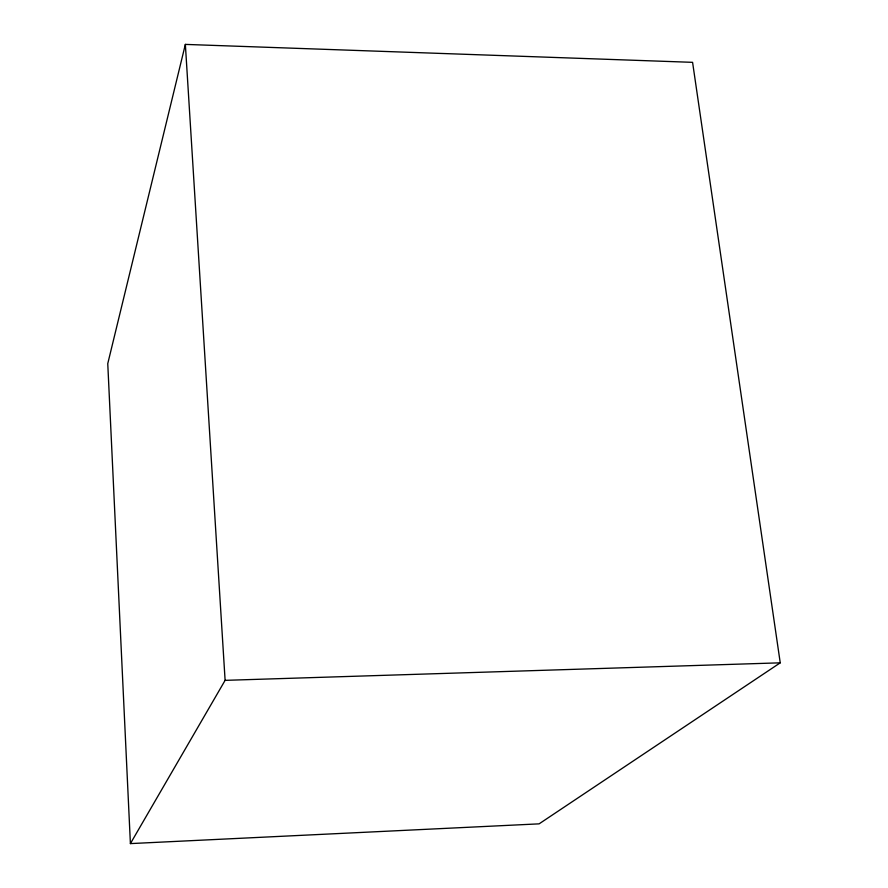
<?xml version="1.0" encoding="UTF-8"?>
<svg xmlns="http://www.w3.org/2000/svg" width="888" height="888" viewBox="0 0 888 888"><rect width="100%" height="100%" fill="white"/><g stroke="black" fill="none" stroke-linecap="round" stroke-linejoin="round"><path stroke-width="1.33" d="M185.359 44.4L107.759 363.625L130.403 843.6L539.105 823.853L780.241 662.825L692.585 62.338L185.359 44.4L225.108 680.352L130.403 843.6M225.108 680.352L780.241 662.825"/></g></svg>
